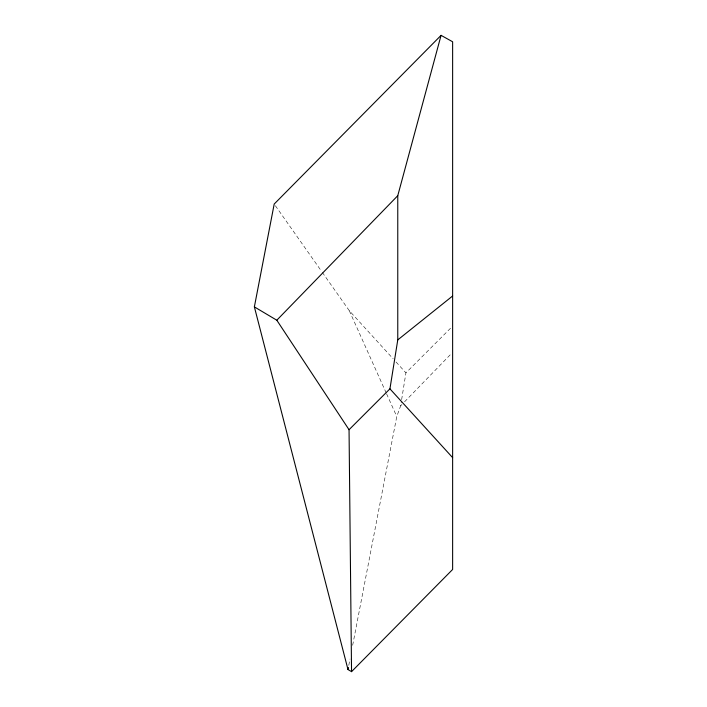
<?xml version="1.0" encoding="UTF-8"?>
<svg xmlns="http://www.w3.org/2000/svg" width="707" height="707" viewBox="0 0 707 707"><rect width="100%" height="100%" fill="white"/><g stroke="black" fill="none" stroke-linecap="round" stroke-linejoin="round"><path stroke-width="0.53" stroke-dasharray="3.54 2.65" d="M352.66 645.288L396.768 416.511L400.648 405.836L401.311 401.709M401.638 399.649L405.933 372.845L451.897 326.873M348.798 665.322L350.018 658.995M400.648 405.836L401.947 404.492M404.554 401.815L451.331 353.659M322.304 272.363L349.293 310.691L393.189 358.856M396.017 361.966L405.933 372.845M275.368 205.71L321.128 270.701M349.293 310.691L386.172 392.889M386.596 393.834L396.768 416.511"/><path stroke-width="1.06" d="M351.547 671.65L349.046 429.723L389.937 388.841L397.767 339.899L397.767 195.68L441.071 35.35L452.63 41.775L452.63 569.462L351.547 671.65L347.985 669.538L254.37 306.882L274.201 204.04L441.071 35.35M347.985 669.538L348.392 667.426M254.37 306.882L276.808 320.218L397.767 195.68M397.767 339.899L452.63 295.986M389.937 388.841L452.63 457.632M276.808 320.218L349.046 429.723"/></g></svg>
